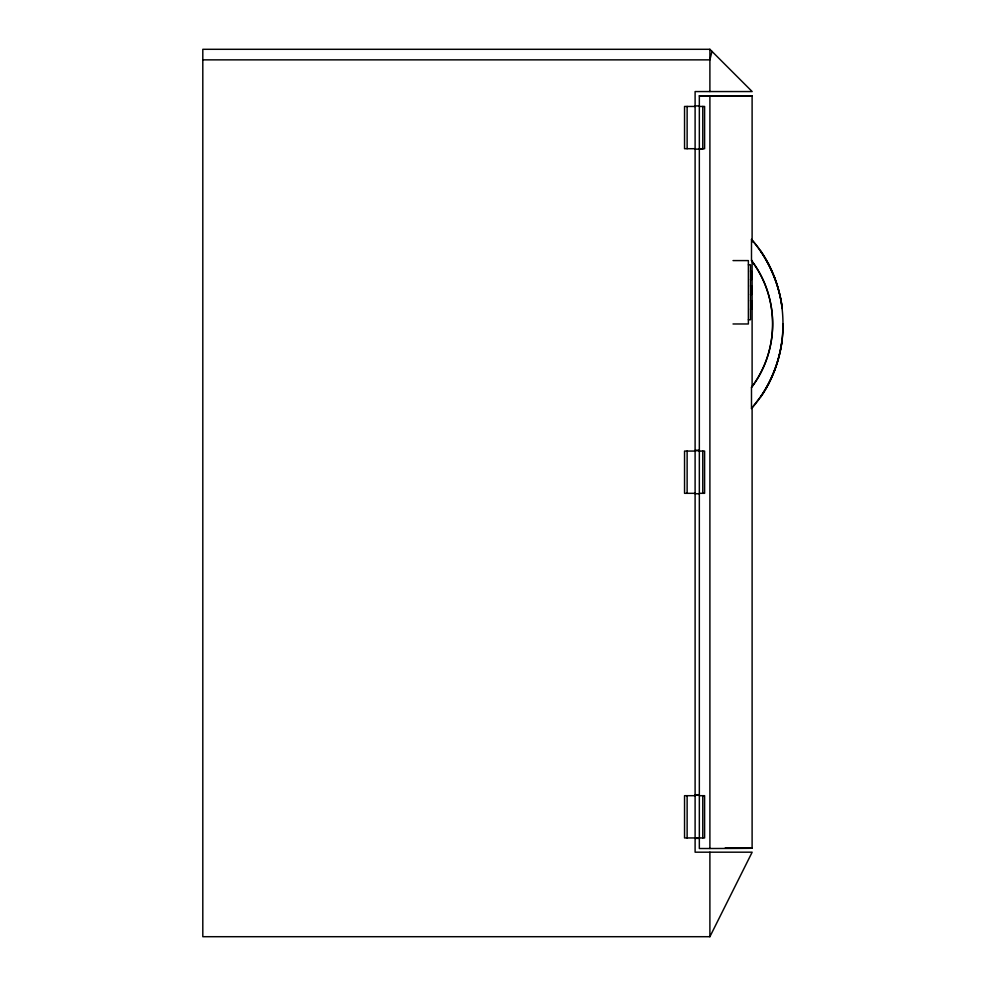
<?xml version="1.0" encoding="UTF-8"?>
<svg xmlns="http://www.w3.org/2000/svg" width="986" height="986" viewBox="0 0 986 986"><rect width="100%" height="100%" fill="white"/><g stroke="black" fill="none" stroke-linecap="round" stroke-linejoin="round"><path stroke-width="1.48" d="M782.268 339.307L782.268 339.603C779.063 364.956 768.587 389.384 751.492 408.487L751.492 387.362A105.638 105.638 0 0 0 751.492 260.587L751.492 239.462C790.02 281.799 793.249 350.005 760.822 396.791L760.884 396.323C775.193 375.025 783.032 349.623 783.192 323.975M774.947 369.787L775.008 369.097M768.686 383.813L768.76 383.135M711.991 51.395L709.895 59.863L202.808 59.863M709.895 936.7L752.158 852.187L695.105 852.187L695.105 91.562L752.158 91.562L709.895 49.3L202.808 49.3L202.808 936.7L709.895 936.7L709.895 852.187M751.492 408.487L760.884 396.323M752.108 406.639L752.108 848.231L750.975 848.28A1209.612 1.048 0 0 1 709.895 848.515L699.333 848.515L699.333 95.778L752.108 95.839L752.108 242.001M699.333 95.839L752.108 95.839L709.895 95.888L709.895 848.515M695.105 105.921L699.333 105.921M695.105 106.451L684.543 106.451L684.543 148.701L695.105 148.701M699.333 106.451L704.608 106.451L704.608 148.701L699.333 148.701M695.105 149.132L702.772 149.132L702.772 106.451M733.017 260.587L748.374 260.587L748.374 323.975L733.017 323.975M748.374 264.815L750.494 264.815L750.494 319.747L748.374 319.747M750.494 271.15L751.554 271.15L751.554 279.605L750.494 279.605M750.494 285.94L751.554 285.94L751.554 294.395L750.494 294.395M750.494 300.73L751.554 300.73L751.554 309.185L750.494 309.185M695.105 450.319L699.333 450.319M695.105 450.651L699.333 450.651M695.105 451.07L684.543 451.07L684.543 493.32L695.105 493.32M699.333 451.07L704.608 451.07L704.608 493.32L699.333 493.32M695.105 493.752L699.333 493.752M695.105 794.716L699.333 794.716M695.105 795.271L699.333 795.271M695.105 795.69L684.543 795.69L684.543 837.952L704.608 837.952L704.608 795.69L699.333 795.69M695.105 838.371L699.333 838.371M724.969 848.231L752.108 848.231L750.975 848.194A1209.612 1.048 0 0 0 726.004 848.022M751.492 239.462C768.18 258.85 779.125 282.92 782.268 308.335L782.268 308.643C779.679 288.109 772.038 268.5 760.822 251.159L760.884 251.615M768.686 264.125L768.76 264.803M774.947 278.151L775.008 278.841M752.108 260.464L752.108 386.635M751.332 285.94L751.332 294.395M709.895 49.3L709.895 91.562M702.772 451.07L702.772 493.32M702.772 795.69L702.772 837.952M687.131 106.451L687.131 148.701M687.131 451.07L687.131 493.32M687.131 795.69L687.131 837.952M751.492 260.587A96.85 86.632 -90 0 1 772.63 323.975A96.85 86.632 90 0 1 751.492 387.362"/></g></svg>
